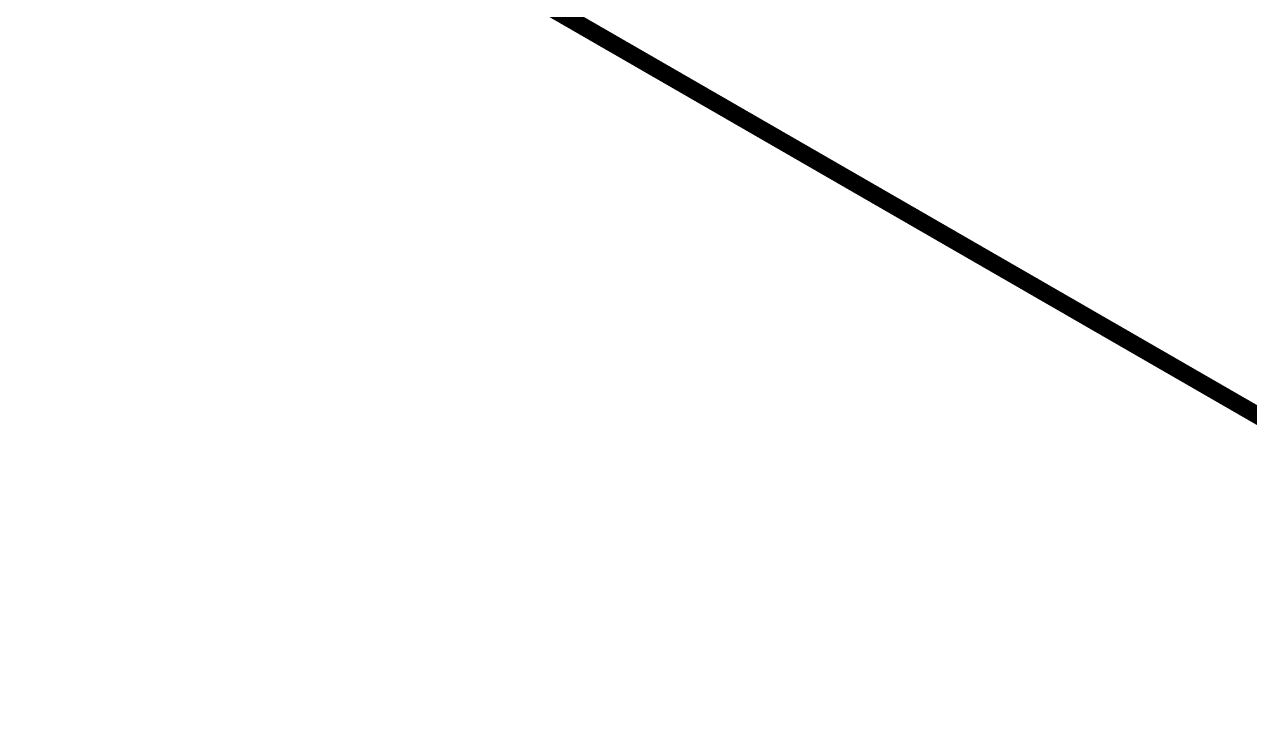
# Model space of a CAD drawing. Header units: millimetres. Extents: x 216654360 to 218309126, y 218099985 to 219647706.
# Drawn here: x 217538350 to 217559541, y 219213119 to 219225308 of the extents above; entities that cross this region are included whole.
import ezdxf
from ezdxf.enums import TextEntityAlignment as Align

# ---------------------------------------------------------------- set-up
doc = ezdxf.new("R2010")
doc.units = ezdxf.units.MM
doc.header["$LTSCALE"] = 1000
doc.layers.add('A-ANNO-TTLB', color=7, linetype='Continuous')
doc.layers.add('BTTK', color=7, linetype='Continuous')
doc.styles.add('A_Standard', font='SIMPLEX', dxfattribs={"width": 0.7, "bigfont": 'HZ'})
doc.styles.add('XN_02', font='STZHONGS.TTF', dxfattribs={"width": 0.8})

# ---------------------------------------------------------------- blocks, each defined once
blk = doc.blocks.new('InsertFrame330AD14F84C64FA79C55606A994A6CCF')
at = {"layer": 'BTTK', "const_width": 0.6}
blk.add_lwpolyline([(831, 524), (761, 524)], dxfattribs=at)
at = {"layer": 'A-ANNO-TTLB', "style": 'A_Standard', "flags": 1}
blk.add_attdef('是否会签', (0, 0), '', height=350, dxfattribs=at)
at = {"layer": 'BTTK', "style": 'XN_02'}
blk.add_attdef('LZTQINS', text='', height=2, dxfattribs=at).set_placement((831, 10), align=Align.MIDDLE)

msp = doc.modelspace()

# ---------------------------------------------------------------- block references
at = {"layer": 'A-ANNO-TTLB', "xscale": 499.9999999999999, "yscale": 499.9999999999999, "zscale": 499.9999999999999, "rotation": 330.0099772030881}
msp.add_blockref('InsertFrame330AD14F84C64FA79C55606A994A6CCF', (217077984, 219194035), dxfattribs=at)

doc.saveas('drawing.dxf')
